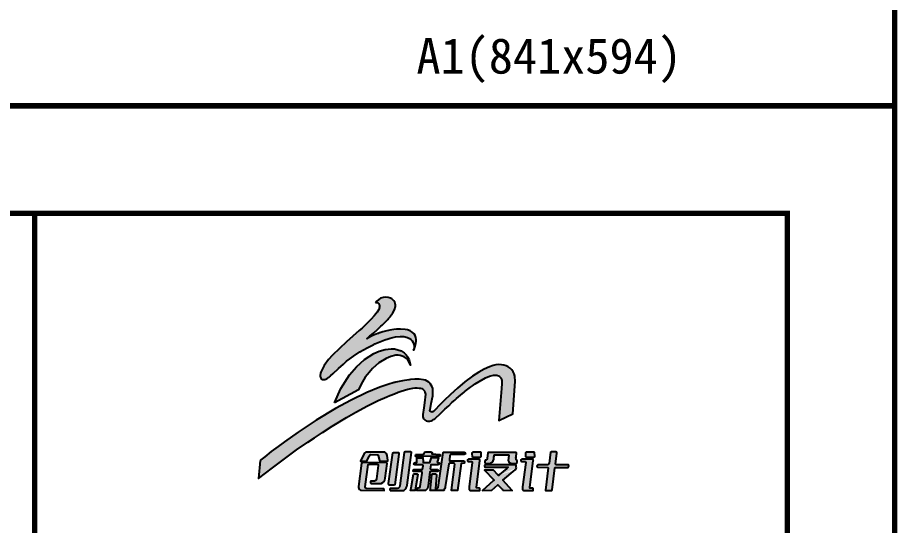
# Model space of a CAD drawing. Extents: x -222544 to -13848, y -31368 to 85559.
# Drawn here: x -17940 to -13848, y 26093 to 28456 of the extents above; entities that cross this region are included whole.
import ezdxf
from ezdxf.enums import TextEntityAlignment as Align

# ---------------------------------------------------------------- set-up
doc = ezdxf.new("R2010")
doc.units = 0
doc.header["$LTSCALE"] = 1000
doc.header["$MEASUREMENT"] = 0
doc.layers.get('Defpoints').update_dxf_attribs({"color": 210})
doc.layers.add('0-cxFrame', color=155, linetype='Continuous')
doc.layers.add('0-cxText', color=131, linetype='Continuous', lineweight=25)
doc.styles.add('cx_tuming', font='')
doc.styles.add('cx_tuqian1', font='')
doc.styles.add('黑体', font='', dxfattribs={"height": 12})
doc.styles.get('cx_tuming').set_extended_font_data('SimHei')
doc.styles.get('cx_tuqian1').set_extended_font_data('SimSun')
doc.styles.get('黑体').set_extended_font_data('SimHei')

# ---------------------------------------------------------------- blocks, each defined once
blk = doc.blocks.new('zjcx_logo(Dragon)')
h = blk.add_hatch(color=186)
h.dxf.hatch_style = 1
h.set_gradient(color1=(41, 22, 111), color2=(223, 33, 33), tint=1)
h.paths.add_polyline_path([(-1403.9, -618.8), (-1416.6, -786.6), (-1287.4, -689.1), (-1064, -520.3), (-958.7, -448.7), (-898.4, -407.7), (-823.7, -359.6), (-732.3, -300.3), (-598.8, -219.3), (-513, -169.8), (-403.3, -111), (-303.6, -62.1), (-225.4, -26.7), (-197.4, -14.4), (-153.8, 2.3), (-117.3, 16.2), (-91.1, 25.5), (-28.8, 43.3), (19.1, 53), (36.4, 55.1), (57.6, 55.8), (77.5, 54.3), (89.8, 52.8), (100.5, 49.3), (110.1, 43.9), (118.7, 36.4), (125.4, 27.8), (130.3, 17.8), (133.4, 7.4), (134.2, -3.4), (125.3, -83.2), (119.4, -130.7), (109.7, -191.7), (109.6, -204.5), (111.7, -214.2), (115.2, -222.7), (120.4, -231.4), (126.5, -238), (133.8, -244.2), (142.2, -249), (153.2, -252.2), (164.5, -253.4), (176, -252.8), (187.2, -250.2), (197.8, -245.8), (202.2, -243), (209.8, -238.3), (221, -231.4), (235.9, -219.6), (266.8, -190.2), (303.5, -155.1), (315.9, -143.3), (351.4, -109.8), (382, -80.9), (409.2, -57.2), (425.3, -43.2), (461.4, -11.7), (494.5, 15.5), (498.6, 19.3), (502.9, 22.6), (518.2, 34.4), (555.6, 63.5), (572.2, 76.3), (596.7, 92.3), (633.5, 115.9), (692.9, 149.4), (731.6, 163.6), (769, 173.2), (784.4, 174.2), (800.5, 173.3), (815.9, 166.9), (824.6, 161.1), (832.2, 153.8), (832.6, 153.2), (832.9, 152.9), (833, 152.6), (833.2, 152.4), (833.3, 152.2), (833.4, 152.1), (833.6, 151.9), (833.6, 151.8), (833.7, 151.7), (833.7, 151.7), (833.7, 151.6), (836, 148.5), (836, 148.5), (836, 148.5), (836, 148.5), (836, 148.5), (836, 148.4), (836, 148.4), (836, 148.4), (836, 148.4), (836.1, 148.4), (836.1, 148.3), (836.1, 148.3), (836.1, 148.3), (836.1, 148.3), (836.1, 148.3), (836.2, 148.2), (836.2, 148.2), (836.2, 148.2), (836.2, 148.2), (836.2, 148.1), (836.2, 148.1), (836.3, 148.1), (836.3, 148.1), (836.3, 148.1), (836.3, 148), (836.3, 148), (836.3, 148), (836.3, 148), (836.4, 148), (836.4, 147.9), (836.4, 147.9), (836.4, 147.9), (836.4, 147.9), (836.4, 147.9), (837.5, 146.4), (838.3, 145.2), (842.7, 135.5), (845.4, 125.4), (846.1, 114.6), (846.9, 96.9), (843, 51.3), (818, -246.9), (946.7, -186.5), (968.8, 116.7), (965.5, 165.1), (959.7, 186.2), (950.4, 206), (938.2, 223.6), (922.9, 239.4), (905.6, 252.3), (886, 262), (865.3, 268.5), (841, 271.6), (815.3, 272.3), (790.4, 269.7), (765.8, 264.1), (729.8, 252.2), (680.8, 230.4), (632.2, 203.7), (571.6, 163.9), (500.8, 111), (434.3, 54.8), (367.3, -6.5), (310.2, -61.7), (263.9, -107.7), (227.7, -145.9), (216.1, -158), (211.6, -161.8), (208.9, -164), (204.9, -166.3), (200.5, -167.7), (195.9, -168.4), (191.3, -168.1), (186.8, -167), (182.7, -165), (178.9, -162.3), (177.7, -159.9), (176.8, -157.4), (176.4, -154.8), (176.4, -152.1), (177.4, -147.5), (189, -89.6), (203.2, -17.6), (205.1, 15.7), (202.5, 49), (197.7, 66.4), (189.8, 82.8), (179.2, 97.4), (166, 109.9), (150.7, 119.9), (134, 126.8), (116.1, 130.7), (76.1, 135.8), (35.4, 136.7), (-4.9, 133.6), (-17.4, 132.3), (-18.4, 132.2), (-19.3, 132.1), (-19.6, 132), (-20.3, 131.9), (-20.4, 131.9), (-20.6, 131.9), (-78.8, 122.7), (-124.1, 112.7), (-141.9, 108.5), (-144.7, 107.9), (-146.5, 107.4), (-157.4, 104.9), (-174.5, 99.9), (-194.9, 94.2), (-288.5, 62.7), (-410.3, 12.5), (-556.3, -57.8), (-700.1, -135.4), (-882, -244.8), (-1048.5, -355.3), (-1175, -444.3), (-1234.1, -488.3), (-1298.6, -536.5), (-1360.5, -584.4), (-1397.6, -614.1)])
h.paths.add_polyline_path([(-711.8, -82.4), (-650.5, 49.9), (-572.6, 176.5), (-506.7, 252.5), (-430.6, 319.1), (-346.1, 375.2), (-294.3, 397.7), (-239.5, 412.4), (-183.5, 418.7), (-151.8, 418), (-120.5, 411.6), (-90.9, 399.9), (-63.8, 382.9), (-44.4, 364), (-29, 342.6), (-16.9, 318.6), (-8.9, 293.1), (-5.2, 266.8), (-13.7, 289.8), (-26.5, 310.8), (-42.7, 329), (-62.7, 344.1), (-80.8, 352.6), (-100.1, 358), (-120.1, 360.2), (-140, 359.3), (-187.6, 348.7), (-231.6, 329.9), (-297.1, 287.7), (-356.1, 236.5), (-403.8, 181.7), (-425.7, 154.4), (-449.5, 113.8), (-468.2, 79.5), (-489.2, 37.4)])
edge = h.paths.add_edge_path()
edge.add_line((-433.1, 632.5), (-455, 612.2))
edge.add_line((-455, 612.2), (-480.7, 588.6))
edge.add_line((-480.7, 588.6), (-598, 484.3))
edge.add_line((-598, 484.3), (-665.9, 424))
edge.add_line((-665.9, 424), (-728.4, 359.8))
edge.add_line((-728.4, 359.8), (-766.2, 320.1))
edge.add_line((-766.2, 320.1), (-806.9, 264.8))
edge.add_line((-806.9, 264.8), (-837.1, 203.1))
edge.add_line((-837.1, 203.1), (-840.3, 192.2))
edge.add_line((-840.3, 192.2), (-844.2, 172.1))
edge.add_line((-844.2, 172.1), (-843.8, 163.4))
edge.add_line((-843.8, 163.4), (-842, 154.8))
edge.add_line((-842, 154.8), (-838.5, 146.5))
edge.add_line((-838.5, 146.5), (-833.5, 141.4))
edge.add_line((-833.5, 141.4), (-827.6, 137.2))
edge.add_line((-827.6, 137.2), (-821.1, 134.3))
edge.add_line((-821.1, 134.3), (-814.2, 132.8))
edge.add_line((-814.2, 132.8), (-807, 132.6))
edge.add_line((-807, 132.6), (-800, 133.7))
edge.add_line((-800, 133.7), (-783.4, 141.6))
edge.add_line((-783.4, 141.6), (-767.5, 151.3))
edge.add_line((-767.5, 151.3), (-765.3, 153.1))
edge.add_line((-765.3, 153.1), (-762.9, 154.4))
edge.add_line((-762.9, 154.4), (-761.1, 155.8))
edge.add_line((-761.1, 155.8), (-756.1, 159.8))
edge.add_line((-756.1, 159.8), (-748.8, 166.4))
edge.add_line((-748.8, 166.4), (-746.9, 168.2))
edge.add_line((-746.9, 168.2), (-723, 190.4))
edge.add_line((-723, 190.4), (-673.9, 236.2))
edge.add_line((-673.9, 236.2), (-627.6, 278))
edge.add_line((-627.6, 278), (-597.8, 304.4))
edge.add_line((-597.8, 304.4), (-567.9, 326.3))
edge.add_line((-567.9, 326.3), (-534.2, 351))
edge.add_line((-534.2, 351), (-476.4, 390.2))
edge.add_line((-476.4, 390.2), (-408.2, 428.4))
edge.add_line((-408.2, 428.4), (-399.8, 433.3))
edge.add_line((-399.8, 433.3), (-346, 460.8))
edge.add_line((-346, 460.8), (-334.8, 466.5))
edge.add_line((-334.8, 466.5), (-290.1, 485.9))
edge.add_line((-290.1, 485.9), (-275, 492))
edge.add_line((-275, 492), (-258.7, 498))
edge.add_line((-258.7, 498), (-242.5, 503.9))
edge.add_line((-242.5, 503.9), (-210.4, 513.7))
edge.add_line((-210.4, 513.7), (-191.9, 519.3))
edge.add_line((-191.9, 519.3), (-168.3, 524.3))
edge.add_line((-168.3, 524.3), (-143, 529.7))
edge.add_line((-143, 529.7), (-99.8, 534.9))
edge.add_line((-99.8, 534.9), (-64.7, 532.9))
edge.add_line((-64.7, 532.9), (-30.5, 524.8))
edge.add_line((-30.5, 524.8), (-14.7, 516.8))
edge.add_line((-14.7, 516.8), (-0.5, 505.8))
edge.add_line((-0.5, 505.8), (11.5, 492.6))
edge.add_line((11.5, 492.6), (20.6, 477.1))
edge.add_line((20.6, 477.1), (26.6, 460.5))
edge.add_line((26.6, 460.5), (29.6, 442.3))
edge.add_line((29.6, 442.3), (29.1, 424.6))
edge.add_line((29.1, 424.6), (25.3, 407))
edge.add_line((25.3, 407), (32, 424))
edge.add_line((32, 424), (35.9, 434))
edge.add_line((35.9, 434), (42.2, 456.7))
edge.add_line((42.2, 456.7), (45.2, 467.6))
edge.add_line((45.2, 467.6), (49, 488.1))
edge.add_line((49, 488.1), (49.4, 506.7))
edge.add_line((49.4, 506.7), (46.4, 525.3))
edge.add_line((46.4, 525.3), (40.1, 542.6))
edge.add_line((40.1, 542.6), (30.5, 558.4))
edge.add_line((30.5, 558.4), (12.7, 575))
edge.add_line((12.7, 575), (-7.9, 587.6))
edge.add_line((-7.9, 587.6), (-30.8, 596.1))
edge.add_line((-30.8, 596.1), (-54.7, 600.1))
edge.add_line((-54.7, 600.1), (-96.5, 603.9))
edge.add_line((-96.5, 603.9), (-132.7, 601.6))
edge.add_line((-132.7, 601.6), (-159.5, 598.6))
edge.add_line((-159.5, 598.6), (-195.8, 592.7))
edge.add_line((-195.8, 592.7), (-237.5, 583.6))
edge.add_line((-237.5, 583.6), (-262, 576.5))
edge.add_line((-262, 576.5), (-288.4, 568.7))
edge.add_line((-288.4, 568.7), (-292.8, 567.2))
edge.add_line((-292.8, 567.2), (-298.9, 564.9))
edge.add_line((-298.9, 564.9), (-300.3, 564.4))
edge.add_line((-300.3, 564.4), (-301.3, 564))
edge.add_line((-301.3, 564), (-302.1, 563.7))
edge.add_line((-302.1, 563.7), (-302.8, 563.4))
edge.add_line((-302.8, 563.4), (-303.8, 563.1))
edge.add_line((-303.8, 563.1), (-305.3, 562.5))
edge.add_line((-305.3, 562.5), (-306.4, 562.1))
edge.add_line((-306.4, 562.1), (-307.4, 561.7))
edge.add_line((-307.4, 561.7), (-352.9, 544.6))
edge.add_line((-352.9, 544.6), (-407, 514.7))
edge.add_line((-407, 514.7), (-408.6, 513.9))
edge.add_line((-408.6, 513.9), (-408.3, 514.1))
edge.add_line((-408.3, 514.1), (-405.4, 517))
edge.add_line((-405.4, 517), (-401.6, 520.6))
edge.add_line((-401.6, 520.6), (-397.3, 524.9))
edge.add_line((-397.3, 524.9), (-392.2, 529.9))
edge.add_line((-392.2, 529.9), (-387.4, 534.6))
edge.add_line((-387.4, 534.6), (-381.3, 539.6))
edge.add_line((-381.3, 539.6), (-365.1, 552.8))
edge.add_line((-365.1, 552.8), (-346.6, 567.9))
edge.add_line((-346.6, 567.9), (-342.3, 571.6))
edge.add_line((-342.3, 571.6), (-330.1, 582.4))
edge.add_line((-330.1, 582.4), (-327.7, 584.9))
edge.add_line((-327.7, 584.9), (-323.9, 587))
edge.add_line((-323.9, 587), (-314.1, 596.5))
edge.add_line((-314.1, 596.5), (-279, 629.2))
edge.add_line((-279, 629.2), (-266.4, 640.9))
edge.add_line((-266.4, 640.9), (-254.4, 652.8))
edge.add_line((-254.4, 652.8), (-237.5, 669.3))
edge.add_line((-237.5, 669.3), (-216.2, 693.1))
edge.add_line((-216.2, 693.1), (-208.4, 701.9))
edge.add_line((-208.4, 701.9), (-204.5, 706.2))
edge.add_line((-204.5, 706.2), (-199.7, 711.2))
edge.add_line((-199.7, 711.2), (-191.4, 721.3))
edge.add_line((-191.4, 721.3), (-186.8, 727.4))
edge.add_line((-186.8, 727.4), (-184.5, 731))
edge.add_line((-184.5, 731), (-182.9, 733.2))
edge.add_line((-182.9, 733.2), (-177.6, 740.6))
edge.add_line((-177.6, 740.6), (-166.8, 755.4))
edge.add_line((-166.8, 755.4), (-153.2, 782.3))
edge.add_line((-153.2, 782.3), (-143.2, 812.5))
edge.add_line((-143.2, 812.5), (-142.9, 823.7))
edge.add_line((-142.9, 823.7), (-142.9, 826.4))
edge.add_line((-142.9, 826.4), (-145.3, 840.2))
edge.add_line((-145.3, 840.2), (-150.3, 853.4))
edge.add_line((-150.3, 853.4), (-157.7, 865.4))
edge.add_line((-157.7, 865.4), (-167.2, 876))
edge.add_line((-167.2, 876), (-178.2, 884.6))
edge.add_line((-178.2, 884.6), (-190.9, 891))
edge.add_line((-190.9, 891), (-212.9, 896.7))
edge.add_line((-212.9, 896.7), (-235.9, 898.6))
edge.add_line((-235.9, 898.6), (-258.8, 896.2))
edge.add_line((-258.8, 896.2), (-281.5, 889.5))
edge.add_line((-281.5, 889.5), (-299.9, 878.2))
edge.add_line((-299.9, 878.2), (-316.5, 863.7))
edge.add_line((-316.5, 863.7), (-330.6, 846.8))
edge.add_arc((-321.9, 815.6), 32.5, -21.48581, 105.47079, ccw=False)
edge.add_line((-291.7, 803.7), (-299.3, 784.6))
edge.add_line((-299.3, 784.6), (-314.8, 760.7))
edge.add_line((-314.8, 760.7), (-325.6, 744.9))
edge.add_line((-325.6, 744.9), (-342.2, 724.9))
edge.add_line((-342.2, 724.9), (-370.2, 694.9))
edge.add_line((-370.2, 694.9), (-393.2, 670.2))
edge.add_line((-393.2, 670.2), (-419.3, 645.2))
edge.add_line((-419.3, 645.2), (-433.1, 632.5))
h = blk.add_hatch(color=186)
h.dxf.hatch_style = 1
h.set_gradient(color1=(41, 22, 111), color2=(223, 33, 33), tint=1)
edge = h.paths.add_edge_path()
edge.add_line((-372.5, -564.7), (-315, -565.3))
edge.add_arc((-314.1, -576.7), 11.4, 18.89554, 94.3928, ccw=False)
edge.add_line((-303.3, -573), (-293.7, -620.4))
edge.add_line((-293.7, -620.4), (-290.4, -626.1))
edge.add_line((-290.4, -626.1), (-219.6, -626.1))
edge.add_arc((-223.6, -617.6), 9.49, 295.11011, 372.93383)
edge.add_line((-214.3, -615.4), (-221.9, -571.8))
edge.add_arc((-256.4, -574.3), 34.6, 4.17607, 68.3146)
edge.add_line((-243.6, -542.1), (-414.6, -542.2))
edge.add_arc((-399.1, -587.5), 47.9, 108.85314, 147.56181)
edge.add_line((-439.5, -561.8), (-468.6, -626.1))
edge.add_line((-468.6, -626.1), (-409.9, -626.2))
edge.add_line((-409.9, -626.2), (-387.3, -577.8))
edge.add_arc((-362.1, -591.5), 28.7, 111.26087, 151.54855, ccw=False)
edge = h.paths.add_edge_path()
edge.add_line((-470.5, -896.6), (-249.5, -897.4))
edge.add_line((-249.5, -897.4), (-248.1, -897.7))
edge.add_line((-248.1, -897.7), (-251.1, -882.6))
edge.add_line((-251.1, -882.6), (-413.1, -880.4))
edge.add_arc((-409.5, -865.9), 15, 169.35312, 256.08138, ccw=False)
edge.add_line((-424.2, -863.1), (-397, -657.3))
edge.add_line((-397, -657.3), (-389.2, -655.5))
edge.add_line((-389.2, -655.5), (-387.6, -654.6))
edge.add_line((-387.6, -654.6), (-312.7, -654.8))
edge.add_line((-312.7, -654.8), (-306.1, -657.6))
edge.add_arc((-311.1, -663.2), 7.51, -26.96741, 47.97447, ccw=False)
edge.add_line((-304.5, -666.6), (-320.8, -791))
edge.add_arc((-341.4, -791.1), 20.6, -81.28941, 0.26939, ccw=False)
edge.add_line((-338.3, -811.5), (-368.5, -813.1))
edge.add_line((-368.5, -813.1), (-375.6, -813.7))
edge.add_line((-375.6, -813.7), (-377.1, -827.1))
edge.add_arc((-361.4, -817.7), 18.3, 211.08496, 248.62588)
edge.add_line((-368.1, -834.7), (-291.6, -834.6))
edge.add_line((-291.6, -834.6), (-276.6, -832.4))
edge.add_arc((-289.9, -784.2), 50, 285.32037, 358.76459)
edge.add_line((-239.9, -785.2), (-221.1, -647.1))
edge.add_arc((-232.5, -647.9), 11.5, 3.51941, 31.54666)
edge.add_line((-222.7, -641.8), (-231.6, -639.6))
edge.add_line((-231.6, -639.6), (-449.3, -639.7))
edge.add_line((-449.3, -639.7), (-459, -642.9))
edge.add_line((-459, -642.9), (-487.6, -860.8))
edge.add_arc((-451.5, -865.6), 36.4, 172.51878, 238.5972)
edge = h.paths.add_edge_path()
edge.add_arc((-139.4, -559.1), 28, -5.27218, 20.95173, ccw=False)
edge.add_line((-111.5, -561.7), (-149.8, -846.5))
edge.add_line((-149.8, -846.5), (-159.6, -849.6))
edge.add_line((-159.6, -849.6), (-198.6, -849.6))
edge.add_arc((-196.4, -837.8), 12.1, 157.53823, 259.66789, ccw=False)
edge.add_line((-207.6, -833.1), (-168.9, -547.8))
edge.add_line((-168.9, -547.8), (-161.1, -545.1))
edge.add_line((-161.1, -545.1), (-119.1, -545.1))
edge.add_arc((-119.4, -551.9), 6.79, 24.25811, 86.73561, ccw=False)
edge = h.paths.add_edge_path()
edge.add_line((-194.1, -897.7), (-68.2, -897.7))
edge.add_line((-68.2, -897.7), (-61.9, -894.9))
edge.add_arc((-108.9, -838.4), 73.5, 309.69803, 351.80871)
edge.add_line((-36.1, -848.9), (3.9, -545.1))
edge.add_arc((-0.6, -544.2), 4.63, 347.67082, 409.41767)
edge.add_arc((-8.9, -557.9), 20.6, 56.68372, 79.18321)
edge.add_line((-5, -537.6), (-51.7, -537.7))
edge.add_arc((-51.3, -554), 16.4, 91.33263, 127.03986)
edge.add_arc((-57.8, -544.5), 4.85, 133.80873, 168.49542)
edge.add_line((-62.6, -543.5), (-103.2, -854.1))
edge.add_arc((-128.9, -854), 25.6, 303.0211, 359.8084, ccw=False)
edge.add_line((-114.9, -875.5), (-128, -878.9))
edge.add_line((-128, -878.9), (-192.5, -880.4))
edge.add_arc((-179.6, -890.2), 16.3, 142.79141, 207.15487)
edge = h.paths.add_edge_path()
edge.add_line((123.5, -557.3), (127.6, -540.8))
edge.add_line((127.6, -540.8), (137.4, -537.6))
edge.add_line((137.4, -537.6), (186.9, -537.6))
edge.add_arc((183, -551.8), 14.7, -28.0414, 74.43788, ccw=False)
edge.add_line((195.9, -558.6), (269.3, -562.4))
edge.add_arc((253.9, -570), 17.2, -7.1686, 26.38917, ccw=False)
edge.add_line((270.9, -572.2), (268.2, -579))
edge.add_line((268.2, -579), (266.4, -581.1))
edge.add_line((266.4, -581.1), (255.9, -581.1))
edge.add_line((255.9, -581.1), (254.4, -579.6))
edge.add_line((254.4, -579.6), (111.9, -581.1))
edge.add_line((111.9, -581.1), (110.4, -579.6))
edge.add_line((110.4, -579.6), (53.4, -579.6))
edge.add_line((53.4, -579.6), (51.9, -581.1))
edge.add_line((51.9, -581.1), (44.4, -581.1))
edge.add_line((44.4, -581.1), (42.9, -575.1))
edge.add_line((42.9, -575.1), (45.3, -562.8))
edge.add_line((45.3, -562.8), (115, -559.3))
edge.add_line((115, -559.3), (123.5, -557.3))
edge = h.paths.add_edge_path()
edge.add_arc((58.3, -750.9), 5.69, 2.93572, 38.52856, ccw=False)
edge.add_line((63.9, -750.6), (38.4, -896.1))
edge.add_line((38.4, -896.1), (37.9, -897.7))
edge.add_line((37.9, -897.7), (0.9, -897.5))
edge.add_line((0.9, -897.5), (-5.1, -897.7))
edge.add_arc((-49.5, -872), 51.3, 330.03006, 356.64264)
edge.add_line((1.7, -875), (25.2, -746.8))
edge.add_line((25.2, -746.8), (30.9, -744.6))
edge.add_line((30.9, -744.6), (57.9, -744.6))
edge.add_arc((52.5, -759.5), 15.8, 50.02603, 70.05817, ccw=False)
edge = h.paths.add_edge_path()
edge.add_line((54.9, -591.7), (62.4, -591.7))
edge.add_line((62.4, -591.7), (63.9, -593.2))
edge.add_line((63.9, -593.2), (101.4, -593.2))
edge.add_line((101.4, -593.2), (102.9, -591.7))
edge.add_line((102.9, -591.7), (110.4, -591.6))
edge.add_line((110.4, -591.6), (111.2, -597.6))
edge.add_line((111.2, -597.6), (112.8, -624.9))
edge.add_line((112.8, -624.9), (114.9, -638.2))
edge.add_line((114.9, -638.2), (176.4, -638.2))
edge.add_line((176.4, -638.2), (191.3, -591.7))
edge.add_line((191.3, -591.7), (200.4, -591.7))
edge.add_line((200.4, -591.7), (201.8, -593.1))
edge.add_line((201.8, -593.1), (248.4, -593.1))
edge.add_line((248.4, -593.1), (249.9, -591.6))
edge.add_line((249.9, -591.6), (254.9, -591.5))
edge.add_line((254.9, -591.5), (255, -594.8))
edge.add_line((255, -594.8), (246.2, -624.5))
edge.add_arc((255.7, -630.9), 11.5, 145.89681, 210.54086)
edge.add_arc((240.8, -691.1), 54.6, 66.73558, 84.76006, ccw=False)
edge.add_line((262.4, -640.9), (264.9, -647.2))
edge.add_arc((256, -649.3), 9.23, -85.53143, 13.00027, ccw=False)
edge.add_line((256.7, -658.5), (189.8, -660.1))
edge.add_line((189.8, -660.1), (185.6, -661.3))
edge.add_line((185.6, -661.3), (179.4, -696.6))
edge.add_arc((185.4, -695.9), 5.99, 186.91758, 264.62619)
edge.add_line((184.8, -701.9), (246.9, -703.4))
edge.add_arc((244, -713.7), 10.7, -46.02948, 74.10965, ccw=False)
edge.add_line((251.4, -721.4), (176.4, -723.6))
edge.add_line((176.4, -723.6), (159.3, -855.6))
edge.add_arc((103, -852.5), 56.4, 306.87915, 356.89777, ccw=False)
edge.add_line((136.8, -897.6), (56.4, -897.7))
edge.add_line((56.4, -897.7), (61.8, -877.9))
edge.add_line((61.8, -877.9), (63.5, -875.1))
edge.add_line((63.5, -875.1), (68.3, -873))
edge.add_line((68.3, -873), (77.2, -871.5))
edge.add_arc((78.1, -862.4), 9.14, 264.56776, 365.34397)
edge.add_line((87.2, -861.5), (104.4, -737.1))
edge.add_arc((94.5, -733.3), 10.7, 338.74451, 444.00887)
edge.add_line((95.6, -722.6), (25, -721.4))
edge.add_arc((33.9, -713.1), 12.2, 144.53162, 222.72258, ccw=False)
edge.add_arc((31.3, -714.4), 11.1, 84.06289, 130.83249, ccw=False)
edge.add_line((32.4, -703.4), (101.4, -701.9))
edge.add_line((101.4, -701.9), (107.2, -700.5))
edge.add_line((107.2, -700.5), (107.8, -700))
edge.add_line((107.8, -700), (113.5, -668))
edge.add_arc((106.5, -667), 7.02, 352.00278, 443.61958)
edge.add_line((107.3, -660), (37, -658.4))
edge.add_line((37, -658.4), (30.5, -656.2))
edge.add_arc((38.2, -649.2), 10.4, 80.08641, 222.41124, ccw=False)
edge.add_line((40, -638.9), (53.4, -638.1))
edge.add_line((53.4, -638.1), (53.4, -593.1))
edge.add_line((53.4, -593.1), (54.6, -592.8))
edge.add_line((54.6, -592.8), (54.9, -591.7))
edge = h.paths.add_edge_path()
edge.add_arc((228.3, -754.9), 10.9, -17.78151, 70.61556, ccw=False)
edge.add_line((238.7, -758.2), (228.2, -882.3))
edge.add_arc((273, -887.9), 45.2, 172.96333, 192.65476)
edge.add_line((228.9, -897.8), (177.9, -897.7))
edge.add_arc((127.4, -876.2), 54.9, 336.98391, 358.70886)
edge.add_line((182.3, -877.4), (193.6, -749.2))
edge.add_line((193.6, -749.2), (194.1, -747.5))
edge.add_line((194.1, -747.5), (200.4, -744.7))
edge.add_line((200.4, -744.7), (232, -744.7))
edge = h.paths.add_edge_path()
edge.add_line((503.4, -561), (496, -562.3))
edge.add_line((496, -562.3), (368.4, -563.8))
edge.add_arc((370.4, -570.9), 7.29, 105.68479, 178.6651)
edge.add_line((363.1, -570.7), (357.9, -615.6))
edge.add_line((357.9, -615.6), (357.9, -620))
edge.add_arc((360.7, -619.6), 2.85, 189.50087, 274.16637)
edge.add_line((360.9, -622.4), (490.1, -624.1))
edge.add_line((490.1, -624.1), (494.9, -626.1))
edge.add_arc((483.3, -634.4), 14.3, -39.41692, 35.58773, ccw=False)
edge.add_line((494.3, -643.4), (468.7, -647.7))
edge.add_line((468.7, -647.7), (434.5, -897.7))
edge.add_line((434.5, -897.7), (377.4, -897.7))
edge.add_arc((380.9, -894.1), 4.94, 183.46145, 225.75062, ccw=False)
edge.add_line((376, -894.4), (407.4, -653.1))
edge.add_arc((399.5, -653.4), 7.96, 2.1679, 44.2283)
edge.add_line((405.2, -647.9), (402.9, -645.6))
edge.add_line((402.9, -645.6), (357.9, -645.6))
edge.add_arc((362.3, -656), 11.3, 112.7163, 146.72014)
edge.add_line((352.9, -649.9), (319.8, -863.2))
edge.add_arc((236.8, -847.9), 84.4, 323.85528, 349.57772, ccw=False)
edge.add_line((304.9, -897.7), (239.4, -897.7))
edge.add_line((239.4, -897.7), (244.5, -876.8))
edge.add_line((244.5, -876.8), (245.8, -874))
edge.add_arc((256.2, -884.8), 15, 97.81362, 133.86818, ccw=False)
edge.add_line((254.2, -870), (300.3, -546.4))
edge.add_arc((309.3, -554.4), 12.1, 90.94326, 137.95811, ccw=False)
edge.add_line((309.1, -542.4), (497.5, -542.2))
edge.add_arc((495.3, -553.2), 11.3, -43.69979, 78.83388, ccw=False)
edge = h.paths.add_edge_path()
edge.add_line((649.1, -543.7), (651.2, -578.1))
edge.add_arc((639.7, -580.4), 11.7, -74.28193, 11.70387, ccw=False)
edge.add_line((642.9, -591.7), (579.8, -590.7))
edge.add_arc((581.2, -580.7), 10.1, 232.28685, 262.06195, ccw=False)
edge.add_arc((578.4, -584.9), 5.08, 189.86821, 228.06029, ccw=False)
edge.add_line((573.4, -585.8), (570.4, -553.6))
edge.add_arc((590.7, -553.7), 20.3, 128.18902, 179.8773, ccw=False)
edge.add_line((578.1, -537.7), (641.6, -537.7))
edge.add_arc((640.5, -546.7), 9.1, 19.52522, 83.24008, ccw=False)
edge = h.paths.add_edge_path()
edge.add_line((534.1, -628.5), (564.9, -629.9))
edge.add_arc((561.3, -639.1), 9.9, 14.99273, 68.78885, ccw=False)
edge.add_line((570.9, -636.6), (540.9, -863))
edge.add_line((540.9, -863), (540.9, -885.7))
edge.add_line((540.9, -885.7), (549.8, -897.7))
edge.add_line((549.8, -897.7), (641.4, -897.7))
edge.add_line((641.4, -897.7), (641.4, -884.2))
edge.add_arc((634.3, -882.9), 7.15, 350.15546, 442.57553)
edge.add_line((635.3, -875.8), (610, -875.2))
edge.add_line((610, -875.2), (608.4, -867.6))
edge.add_line((608.4, -867.6), (640.6, -623.2))
edge.add_arc((631.1, -618), 10.8, 331.57994, 426.36661)
edge.add_line((635.4, -608.1), (534.9, -608.1))
edge.add_line((534.9, -608.1), (525.8, -614.3))
edge.add_arc((535.8, -618), 10.6, 159.68796, 260.66864)
edge = h.paths.add_edge_path()
edge.add_arc((692.6, -601), 15.8, -85.86686, 11.69545, ccw=False)
edge.add_arc((695.1, -623.3), 6.69, 101.3793, 192.92077)
edge.add_arc((615.4, -625.5), 73.2, -11.18403, 0.554, ccw=False)
edge.add_arc((697.7, -637), 10.9, 194.31907, 249.68762)
edge.add_line((693.9, -647.2), (728, -647))
edge.add_arc((725.5, -602.6), 44.5, 273.23858, 353.69691)
edge.add_line((769.7, -607.5), (771.9, -587.3))
edge.add_line((771.9, -587.3), (776.5, -566.2))
edge.add_line((776.5, -566.2), (908.5, -566.1))
edge.add_line((908.5, -566.1), (909.9, -573.7))
edge.add_line((909.9, -573.7), (905.4, -620.1))
edge.add_arc((959.4, -605.8), 55.9, 194.85061, 207.61208)
edge.add_line((909.9, -631.7), (912.1, -634.9))
edge.add_arc((954, -581.3), 68.1, 232.01246, 255.28682)
edge.add_line((936.7, -647.1), (979, -647.1))
edge.add_arc((978.3, -634.8), 12.3, 273.58089, 308.49109)
edge.add_arc((964.6, -631.1), 25.2, 327.87798, 381.88684)
edge.add_arc((972.8, -629.8), 17.2, 28.11813, 70.13193)
edge.add_arc((1048.9, -598.8), 71.8, 164.51198, 191.90234, ccw=False)
edge.add_line((979.7, -579.6), (983.4, -557.2))
edge.add_line((983.4, -557.2), (982.5, -549.6))
edge.add_line((982.5, -549.6), (979, -543.6))
edge.add_line((979, -543.6), (720.9, -543.7))
edge.add_arc((724.5, -553.7), 10.6, 109.95804, 166.92412)
edge.add_line((714.2, -551.3), (708.1, -597.8))
edge = h.paths.add_edge_path()
edge.add_line((1146.1, -544.1), (1148.1, -578.5))
edge.add_arc((1136.7, -580.9), 11.7, -74.28193, 11.70387, ccw=False)
edge.add_line((1139.8, -592.1), (1076.8, -591.1))
edge.add_arc((1078.1, -581.1), 10.1, 232.28685, 262.06195, ccw=False)
edge.add_arc((1075.4, -585.3), 5.08, 189.86821, 228.06029, ccw=False)
edge.add_line((1070.3, -586.2), (1067.3, -554))
edge.add_arc((1087.6, -554.1), 20.3, 128.18902, 179.8773, ccw=False)
edge.add_line((1075.1, -538.1), (1138.5, -538.1))
edge.add_arc((1137.5, -547.1), 9.1, 19.52522, 83.24008, ccw=False)
edge = h.paths.add_edge_path()
edge.add_line((1031, -628.9), (1061.8, -630.3))
edge.add_arc((1058.2, -639.6), 9.9, 14.99273, 68.78885, ccw=False)
edge.add_line((1067.8, -637), (1037.9, -863.4))
edge.add_line((1037.9, -863.4), (1037.9, -886.2))
edge.add_line((1037.9, -886.2), (1046.8, -898.1))
edge.add_line((1046.8, -898.1), (1138.3, -898.1))
edge.add_line((1138.3, -898.1), (1138.3, -884.6))
edge.add_arc((1131.3, -883.4), 7.15, 350.15546, 442.57553)
edge.add_line((1132.2, -876.3), (1106.9, -875.6))
edge.add_line((1106.9, -875.6), (1105.4, -868.1))
edge.add_line((1105.4, -868.1), (1137.5, -623.6))
edge.add_arc((1128, -618.4), 10.8, 331.57994, 426.36661)
edge.add_line((1132.3, -608.6), (1031.8, -608.5))
edge.add_line((1031.8, -608.5), (1022.8, -614.7))
edge.add_arc((1032.7, -618.4), 10.6, 159.68796, 260.66864)
edge = h.paths.add_edge_path()
edge.add_line((1181.5, -682.4), (1274.4, -683.9))
edge.add_arc((1268.5, -690.8), 9.1, 10.6545, 49.67894, ccw=False)
edge.add_line((1277.4, -689.1), (1250.4, -894.6))
edge.add_line((1250.4, -894.6), (1251.6, -896.3))
edge.add_line((1251.6, -896.3), (1251.9, -897.6))
edge.add_line((1251.9, -897.6), (1311.9, -897.7))
edge.add_line((1311.9, -897.7), (1313.4, -891.6))
edge.add_line((1313.4, -891.6), (1339.8, -688.9))
edge.add_line((1339.8, -688.9), (1341.1, -684.9))
edge.add_line((1341.1, -684.9), (1463.5, -684.3))
edge.add_arc((1446.8, -671.3), 21.2, 322.14414, 390.61106)
edge.add_line((1465.1, -660.5), (1352.4, -660.6))
edge.add_line((1352.4, -660.6), (1343.4, -654.6))
edge.add_line((1343.4, -654.6), (1357.7, -549.7))
edge.add_arc((1349.2, -547.7), 8.68, 346.76013, 438.30399)
edge.add_line((1351, -539.2), (1304.4, -539.1))
edge.add_arc((1305.3, -546.1), 6.98, 97.51297, 154.6127)
edge.add_line((1299, -543.1), (1284.8, -646.7))
edge.add_arc((1270.2, -645.3), 14.6, 274.64509, 354.62105, ccw=False)
edge.add_line((1271.4, -659.9), (1179.6, -661.2))
edge.add_arc((1182.3, -671.7), 10.8, 104.43576, 265.29365)
edge = h.paths.add_edge_path()
edge.add_arc((874.5, -683.9), 106.1, 357.44715, 369.99523)
edge.add_arc((972.8, -667), 6.36, 14.46934, 89.99572)
edge.add_line((972.8, -660.7), (694, -660.7))
edge.add_line((694, -660.7), (687, -663.4))
edge.add_line((687, -663.4), (684.9, -666.6))
edge.add_line((684.9, -666.6), (686.4, -680.1))
edge.add_line((686.4, -680.1), (902.4, -680.2))
edge.add_arc((902.7, -683.4), 3.29, 32.90594, 94.76591, ccw=False)
edge.add_line((905.4, -681.7), (892.6, -693.7))
edge.add_line((892.6, -693.7), (825.3, -749.9))
edge.add_line((825.3, -749.9), (816.2, -757.7))
edge.add_line((816.2, -757.7), (808.4, -751.9))
edge.add_line((808.4, -751.9), (767.3, -710.9))
edge.add_line((767.3, -710.9), (760.2, -709.6))
edge.add_line((760.2, -709.6), (695.5, -707.9))
edge.add_line((695.5, -707.9), (689.9, -708.2))
edge.add_line((689.9, -708.2), (683.4, -708.7))
edge.add_line((683.4, -708.7), (767.8, -795.3))
edge.add_arc((764.6, -801.5), 7, -76.02363, 62.4248, ccw=False)
edge.add_line((766.3, -808.3), (665.9, -897.7))
edge.add_line((665.9, -897.7), (752.4, -896.9))
edge.add_line((752.4, -896.9), (809.4, -846.6))
edge.add_line((809.4, -846.6), (847.4, -886.9))
edge.add_arc((820.3, -918.8), 41.8, 31.51695, 49.64377, ccw=False)
edge.add_line((856, -896.9), (941.4, -897.7))
edge.add_line((941.4, -897.7), (854.4, -803.2))
edge.add_line((854.4, -803.2), (971.1, -706.7))
edge.add_line((971.1, -706.7), (980.5, -688.6))
edge = h.paths.add_edge_path(flags=17)
edge.add_line((815.7, -757.3), (817.1, -757))
edge.add_arc((947.5, -683), 33.5, 314.94454, 350.31038)
blk.add_line((815.7, -757.3), (817.1, -757))
for points in [[(-433.1, 632.5), (-455, 612.2), (-480.7, 588.6), (-598, 484.3), (-665.9, 424), (-728.4, 359.8), (-766.2, 320.1), (-806.9, 264.8), (-837.1, 203.1), (-840.3, 192.2), (-844.2, 172.1), (-843.8, 163.4), (-842, 154.8), (-838.5, 146.5), (-833.5, 141.4), (-827.6, 137.2), (-821.1, 134.3), (-814.2, 132.8), (-807, 132.6), (-800, 133.7), (-783.4, 141.6), (-767.5, 151.3), (-765.3, 153.1), (-762.9, 154.4), (-761.1, 155.8), (-756.1, 159.8), (-748.8, 166.4), (-746.9, 168.2), (-723, 190.4), (-673.9, 236.2), (-627.6, 278), (-597.8, 304.4), (-567.9, 326.3), (-534.2, 351), (-476.4, 390.2), (-408.2, 428.4), (-399.8, 433.3), (-346, 460.8), (-334.8, 466.5), (-290.1, 485.9), (-275, 492), (-258.7, 498), (-242.5, 503.9), (-210.4, 513.7), (-191.9, 519.3), (-168.3, 524.3), (-143, 529.7), (-99.8, 534.9), (-64.7, 532.9), (-30.5, 524.8), (-14.7, 516.8), (-0.5, 505.8), (11.5, 492.6), (20.6, 477.1), (26.6, 460.5), (29.6, 442.3), (29.1, 424.6), (25.3, 407), (32, 424), (35.9, 434), (42.2, 456.7), (45.2, 467.6), (49, 488.1), (49.4, 506.7), (46.4, 525.3), (40.1, 542.6), (30.5, 558.4), (12.7, 575), (-7.9, 587.6), (-30.8, 596.1), (-54.7, 600.1), (-96.5, 603.9), (-132.7, 601.6), (-159.5, 598.6), (-195.8, 592.7), (-237.5, 583.6), (-262, 576.5), (-288.4, 568.7), (-292.8, 567.2), (-298.9, 564.9), (-300.3, 564.4), (-301.3, 564), (-302.1, 563.7), (-302.8, 563.4), (-303.8, 563.1), (-305.3, 562.5), (-306.4, 562.1), (-307.4, 561.7), (-352.9, 544.6), (-407, 514.7), (-408.6, 513.9), (-408.3, 514.1), (-405.4, 517), (-401.6, 520.6), (-397.3, 524.9), (-392.2, 529.9), (-387.4, 534.6), (-381.3, 539.6), (-365.1, 552.8), (-346.6, 567.9), (-342.3, 571.6), (-330.1, 582.4), (-327.7, 584.9), (-323.9, 587), (-314.1, 596.5), (-279, 629.2), (-266.4, 640.9), (-254.4, 652.8), (-237.5, 669.3), (-216.2, 693.1), (-208.4, 701.9), (-204.5, 706.2), (-199.7, 711.2), (-191.4, 721.3), (-186.8, 727.4), (-184.5, 731), (-182.9, 733.2), (-177.6, 740.6), (-166.8, 755.4), (-153.2, 782.3), (-143.2, 812.5), (-142.9, 823.7), (-142.9, 826.4), (-145.3, 840.2), (-150.3, 853.4), (-157.7, 865.4), (-167.2, 876), (-178.2, 884.6), (-190.9, 891), (-212.9, 896.7), (-235.9, 898.6), (-258.8, 896.2), (-281.5, 889.5), (-299.9, 878.2), (-316.5, 863.7), (-330.6, 846.8)], [(-433.1, 632.5), (-455, 612.2), (-480.7, 588.6), (-598, 484.3), (-665.9, 424), (-728.4, 359.8), (-766.2, 320.1), (-806.9, 264.8), (-837.1, 203.1), (-840.3, 192.2), (-844.2, 172.1), (-843.8, 163.4), (-842, 154.8), (-838.5, 146.5), (-833.5, 141.4), (-827.6, 137.2), (-821.1, 134.3), (-814.2, 132.8), (-807, 132.6), (-800, 133.7), (-783.4, 141.6), (-767.5, 151.3), (-765.3, 153.1), (-762.9, 154.4), (-761.1, 155.8), (-756.1, 159.8), (-748.8, 166.4), (-746.9, 168.2), (-723, 190.4), (-673.9, 236.2), (-627.6, 278), (-597.8, 304.4), (-567.9, 326.3), (-534.2, 351), (-476.4, 390.2), (-408.2, 428.4), (-399.8, 433.3), (-346, 460.8), (-334.8, 466.5), (-290.1, 485.9), (-275, 492), (-258.7, 498), (-242.5, 503.9), (-210.4, 513.7), (-191.9, 519.3), (-168.3, 524.3), (-143, 529.7), (-99.8, 534.9), (-64.7, 532.9), (-30.5, 524.8), (-14.7, 516.8), (-0.5, 505.8), (11.5, 492.6), (20.6, 477.1), (26.6, 460.5), (29.6, 442.3), (29.1, 424.6), (25.3, 407), (32, 424), (35.9, 434), (42.2, 456.7), (45.2, 467.6), (49, 488.1), (49.4, 506.7), (46.4, 525.3), (40.1, 542.6), (30.5, 558.4), (12.7, 575), (-7.9, 587.6), (-30.8, 596.1), (-54.7, 600.1), (-96.5, 603.9), (-132.7, 601.6), (-159.5, 598.6), (-195.8, 592.7), (-237.5, 583.6), (-262, 576.5), (-288.4, 568.7), (-292.8, 567.2), (-298.9, 564.9), (-300.3, 564.4), (-301.3, 564), (-302.1, 563.7), (-302.8, 563.4), (-303.8, 563.1), (-305.3, 562.5), (-306.4, 562.1), (-307.4, 561.7), (-352.9, 544.6), (-407, 514.7), (-408.6, 513.9), (-408.3, 514.1), (-405.4, 517), (-401.6, 520.6), (-397.3, 524.9), (-392.2, 529.9), (-387.4, 534.6), (-381.3, 539.6), (-365.1, 552.8), (-346.6, 567.9), (-342.3, 571.6), (-330.1, 582.4), (-327.7, 584.9), (-323.9, 587), (-314.1, 596.5), (-279, 629.2), (-266.4, 640.9), (-254.4, 652.8), (-237.5, 669.3), (-216.2, 693.1), (-208.4, 701.9), (-204.5, 706.2), (-199.7, 711.2), (-191.4, 721.3), (-186.8, 727.4), (-184.5, 731), (-182.9, 733.2), (-177.6, 740.6), (-166.8, 755.4), (-153.2, 782.3), (-143.2, 812.5), (-142.9, 823.7), (-142.9, 826.4), (-145.3, 840.2), (-150.3, 853.4), (-157.7, 865.4), (-167.2, 876), (-178.2, 884.6), (-190.9, 891), (-212.9, 896.7), (-235.9, 898.6), (-258.8, 896.2), (-281.5, 889.5), (-299.9, 878.2), (-316.5, 863.7), (-330.6, 846.8)], [(-291.7, 803.7), (-299.3, 784.6), (-314.8, 760.7), (-325.6, 744.9), (-342.2, 724.9), (-370.2, 694.9), (-393.2, 670.2), (-419.3, 645.2), (-433.1, 632.5)], [(-291.7, 803.7), (-299.3, 784.6), (-314.8, 760.7), (-325.6, 744.9), (-342.2, 724.9), (-370.2, 694.9), (-393.2, 670.2), (-419.3, 645.2), (-433.1, 632.5)], [(-711.8, -82.4), (-650.5, 49.9), (-572.6, 176.5), (-506.7, 252.5), (-430.6, 319.1), (-346.1, 375.2), (-294.3, 397.7), (-239.5, 412.4), (-183.5, 418.7), (-151.8, 418), (-120.5, 411.6), (-90.9, 399.9), (-63.8, 382.9), (-44.4, 364), (-29, 342.6), (-16.9, 318.6), (-8.9, 293.1), (-5.2, 266.8), (-13.7, 289.8), (-26.5, 310.8), (-42.7, 329), (-62.7, 344.1), (-80.8, 352.6), (-100.1, 358), (-120.1, 360.2), (-140, 359.3), (-187.6, 348.7), (-231.6, 329.9), (-297.1, 287.7), (-356.1, 236.5), (-403.8, 181.7), (-425.7, 154.4), (-449.5, 113.8), (-468.2, 79.5), (-489.2, 37.4), (-711.8, -82.4)], [(-711.8, -82.4), (-650.5, 49.9), (-572.6, 176.5), (-506.7, 252.5), (-430.6, 319.1), (-346.1, 375.2), (-294.3, 397.7), (-239.5, 412.4), (-183.5, 418.7), (-151.8, 418), (-120.5, 411.6), (-90.9, 399.9), (-63.8, 382.9), (-44.4, 364), (-29, 342.6), (-16.9, 318.6), (-8.9, 293.1), (-5.2, 266.8), (-13.7, 289.8), (-26.5, 310.8), (-42.7, 329), (-62.7, 344.1), (-80.8, 352.6), (-100.1, 358), (-120.1, 360.2), (-140, 359.3), (-187.6, 348.7), (-231.6, 329.9), (-297.1, 287.7), (-356.1, 236.5), (-403.8, 181.7), (-425.7, 154.4), (-449.5, 113.8), (-468.2, 79.5), (-489.2, 37.4), (-711.8, -82.4)], [(-1403.9, -618.8), (-1416.6, -786.6), (-1287.4, -689.1), (-1064, -520.3), (-958.7, -448.7), (-898.4, -407.7), (-823.7, -359.6), (-732.3, -300.3), (-598.8, -219.3), (-513, -169.8), (-403.3, -111), (-303.6, -62.1), (-225.4, -26.7), (-197.4, -14.4), (-153.8, 2.3), (-117.3, 16.2), (-91.1, 25.5), (-28.8, 43.3), (19.1, 53), (36.4, 55.1), (57.6, 55.8), (77.5, 54.3), (89.8, 52.8), (100.5, 49.3), (110.1, 43.9), (118.7, 36.4), (125.4, 27.8), (130.3, 17.8), (133.4, 7.4), (134.2, -3.4), (125.3, -83.2), (119.4, -130.7), (109.7, -191.7), (109.6, -204.5), (111.7, -214.2), (115.2, -222.7), (120.4, -231.4), (126.5, -238), (133.8, -244.2), (142.2, -249), (153.2, -252.2), (164.5, -253.4), (176, -252.8), (187.2, -250.2), (197.8, -245.8), (202.2, -243), (209.8, -238.3), (221, -231.4), (235.9, -219.6), (266.8, -190.2), (303.5, -155.1), (315.9, -143.3), (351.4, -109.8), (382, -80.9), (409.2, -57.2), (425.3, -43.2), (461.4, -11.7), (494.5, 15.5), (498.6, 19.3), (502.9, 22.6), (518.2, 34.4), (555.6, 63.5), (572.2, 76.3), (596.7, 92.3), (633.5, 115.9), (692.9, 149.4), (731.6, 163.6), (769, 173.2), (784.4, 174.2), (800.5, 173.3), (815.9, 166.9), (824.6, 161.1), (832.2, 153.8), (832.6, 153.2), (832.9, 152.9), (833, 152.6), (833.2, 152.4), (833.3, 152.2), (833.4, 152.1), (833.6, 151.9), (833.6, 151.8), (833.7, 151.7), (833.7, 151.7), (833.7, 151.6), (836, 148.5), (836, 148.5), (836, 148.5), (836, 148.5), (836, 148.5), (836, 148.4), (836, 148.4), (836, 148.4), (836, 148.4), (836.1, 148.4), (836.1, 148.3), (836.1, 148.3), (836.1, 148.3), (836.1, 148.3), (836.1, 148.3), (836.2, 148.2), (836.2, 148.2), (836.2, 148.2), (836.2, 148.2), (836.2, 148.1), (836.2, 148.1), (836.3, 148.1), (836.3, 148.1), (836.3, 148.1), (836.3, 148), (836.3, 148), (836.3, 148), (836.3, 148), (836.4, 148), (836.4, 147.9), (836.4, 147.9), (836.4, 147.9), (836.4, 147.9), (836.4, 147.9), (837.5, 146.4), (838.3, 145.2), (842.7, 135.5), (845.4, 125.4), (846.1, 114.6), (846.9, 96.9), (843, 51.3), (818, -246.9), (946.7, -186.5), (968.8, 116.7), (965.5, 165.1), (959.7, 186.2), (950.4, 206), (938.2, 223.6), (922.9, 239.4), (905.6, 252.3), (886, 262), (865.3, 268.5), (841, 271.6), (815.3, 272.3), (790.4, 269.7), (765.8, 264.1), (729.8, 252.2), (680.8, 230.4), (632.2, 203.7), (571.6, 163.9), (500.8, 111), (434.3, 54.8), (367.3, -6.5), (310.2, -61.7), (263.9, -107.7), (227.7, -145.9), (216.1, -158), (211.6, -161.8), (208.9, -164), (204.9, -166.3), (200.5, -167.7), (195.9, -168.4), (191.3, -168.1), (186.8, -167), (182.7, -165), (178.9, -162.3), (177.7, -159.9), (176.8, -157.4), (176.4, -154.8), (176.4, -152.1), (177.4, -147.5), (189, -89.6), (203.2, -17.6), (205.1, 15.7), (202.5, 49), (197.7, 66.4), (189.8, 82.8), (179.2, 97.4), (166, 109.9), (150.7, 119.9), (134, 126.8), (116.1, 130.7), (76.1, 135.8), (35.4, 136.7), (-4.9, 133.6), (-17.4, 132.3), (-18.4, 132.2), (-19.3, 132.1), (-19.6, 132), (-20.3, 131.9), (-20.4, 131.9), (-20.6, 131.9), (-78.8, 122.7), (-124.1, 112.7), (-141.9, 108.5), (-144.7, 107.9), (-146.5, 107.4), (-157.4, 104.9), (-174.5, 99.9), (-194.9, 94.2), (-288.5, 62.7), (-410.3, 12.5), (-556.3, -57.8), (-700.1, -135.4), (-882, -244.8), (-1048.5, -355.3), (-1175, -444.3), (-1234.1, -488.3), (-1298.6, -536.5), (-1360.5, -584.4), (-1397.6, -614.1), (-1403.9, -618.8), (-1403.9, -618.8)], [(-1403.9, -618.8), (-1416.6, -786.6), (-1287.4, -689.1), (-1064, -520.3), (-958.7, -448.7), (-898.4, -407.7), (-823.7, -359.6), (-732.3, -300.3), (-598.8, -219.3), (-513, -169.8), (-403.3, -111), (-303.6, -62.1), (-225.4, -26.7), (-197.4, -14.4), (-153.8, 2.3), (-117.3, 16.2), (-91.1, 25.5), (-28.8, 43.3), (19.1, 53), (36.4, 55.1), (57.6, 55.8), (77.5, 54.3), (89.8, 52.8), (100.5, 49.3), (110.1, 43.9), (118.7, 36.4), (125.4, 27.8), (130.3, 17.8), (133.4, 7.4), (134.2, -3.4), (125.3, -83.2), (119.4, -130.7), (109.7, -191.7), (109.6, -204.5), (111.7, -214.2), (115.2, -222.7), (120.4, -231.4), (126.5, -238), (133.8, -244.2), (142.2, -249), (153.2, -252.2), (164.5, -253.4), (176, -252.8), (187.2, -250.2), (197.8, -245.8), (202.2, -243), (209.8, -238.3), (221, -231.4), (235.9, -219.6), (266.8, -190.2), (303.5, -155.1), (315.9, -143.3), (351.4, -109.8), (382, -80.9), (409.2, -57.2), (425.3, -43.2), (461.4, -11.7), (494.5, 15.5), (498.6, 19.3), (502.9, 22.6), (518.2, 34.4), (555.6, 63.5), (572.2, 76.3), (596.7, 92.3), (633.5, 115.9), (692.9, 149.4), (731.6, 163.6), (769, 173.2), (784.4, 174.2), (800.5, 173.3), (815.9, 166.9), (824.6, 161.1), (832.2, 153.8), (832.6, 153.2), (832.9, 152.9), (833, 152.6), (833.2, 152.4), (833.3, 152.2), (833.4, 152.1), (833.6, 151.9), (833.6, 151.8), (833.7, 151.7), (833.7, 151.7), (833.7, 151.6), (836, 148.5), (836, 148.5), (836, 148.5), (836, 148.5), (836, 148.5), (836, 148.4), (836, 148.4), (836, 148.4), (836, 148.4), (836.1, 148.4), (836.1, 148.3), (836.1, 148.3), (836.1, 148.3), (836.1, 148.3), (836.1, 148.3), (836.2, 148.2), (836.2, 148.2), (836.2, 148.2), (836.2, 148.2), (836.2, 148.1), (836.2, 148.1), (836.3, 148.1), (836.3, 148.1), (836.3, 148.1), (836.3, 148), (836.3, 148), (836.3, 148), (836.3, 148), (836.4, 148), (836.4, 147.9), (836.4, 147.9), (836.4, 147.9), (836.4, 147.9), (836.4, 147.9), (837.5, 146.4), (838.3, 145.2), (842.7, 135.5), (845.4, 125.4), (846.1, 114.6), (846.9, 96.9), (843, 51.3), (818, -246.9), (946.7, -186.5), (968.8, 116.7), (965.5, 165.1), (959.7, 186.2), (950.4, 206), (938.2, 223.6), (922.9, 239.4), (905.6, 252.3), (886, 262), (865.3, 268.5), (841, 271.6), (815.3, 272.3), (790.4, 269.7), (765.8, 264.1), (729.8, 252.2), (680.8, 230.4), (632.2, 203.7), (571.6, 163.9), (500.8, 111), (434.3, 54.8), (367.3, -6.5), (310.2, -61.7), (263.9, -107.7), (227.7, -145.9), (216.1, -158), (211.6, -161.8), (208.9, -164), (204.9, -166.3), (200.5, -167.7), (195.9, -168.4), (191.3, -168.1), (186.8, -167), (182.7, -165), (178.9, -162.3), (177.7, -159.9), (176.8, -157.4), (176.4, -154.8), (176.4, -152.1), (177.4, -147.5), (189, -89.6), (203.2, -17.6), (205.1, 15.7), (202.5, 49), (197.7, 66.4), (189.8, 82.8), (179.2, 97.4), (166, 109.9), (150.7, 119.9), (134, 126.8), (116.1, 130.7), (76.1, 135.8), (35.4, 136.7), (-4.9, 133.6), (-17.4, 132.3), (-18.4, 132.2), (-19.3, 132.1), (-19.6, 132), (-20.3, 131.9), (-20.4, 131.9), (-20.6, 131.9), (-78.8, 122.7), (-124.1, 112.7), (-141.9, 108.5), (-144.7, 107.9), (-146.5, 107.4), (-157.4, 104.9), (-174.5, 99.9), (-194.9, 94.2), (-288.5, 62.7), (-410.3, 12.5), (-556.3, -57.8), (-700.1, -135.4), (-882, -244.8), (-1048.5, -355.3), (-1175, -444.3), (-1234.1, -488.3), (-1298.6, -536.5), (-1360.5, -584.4), (-1397.6, -614.1), (-1403.9, -618.8), (-1403.9, -618.8)]]:
    blk.add_lwpolyline(points)
for points in [[(-372.5, -564.7), (-315, -565.3, -0.341876), (-303.3, -573), (-293.7, -620.4), (-290.4, -626.1), (-219.6, -626.1, 0.353253), (-214.3, -615.4), (-221.9, -571.8, 0.2874), (-243.6, -542.1), (-414.6, -542.2, 0.170523), (-439.5, -561.8), (-468.6, -626.1), (-409.9, -626.2), (-387.3, -577.8, -0.177622)], [(-113.3, -549.1, -0.114925), (-111.5, -561.7), (-149.8, -846.5), (-159.6, -849.6), (-198.6, -849.6, -0.47767), (-207.6, -833.1), (-168.9, -547.8), (-161.1, -545.1), (-119.1, -545.1, -0.27957)], [(-194.1, -897.7), (-68.2, -897.7), (-61.9, -894.9, 0.185839), (-36.1, -848.9), (3.9, -545.1, 0.276135), (2.4, -540.6, 0.098489), (-5, -537.6), (-51.7, -537.7, 0.157075), (-61.2, -541, 0.152516), (-62.6, -543.5), (-103.2, -854.1, -0.25298), (-114.9, -875.5), (-128, -878.9), (-192.5, -880.4, 0.288462)], [(123.5, -557.3), (127.6, -540.8), (137.4, -537.6), (186.9, -537.6, -0.479545), (195.9, -558.6), (269.3, -562.4, -0.147479), (270.9, -572.2), (268.2, -579), (266.4, -581.1), (255.9, -581.1), (254.4, -579.6), (111.9, -581.1), (110.4, -579.6), (53.4, -579.6), (51.9, -581.1), (44.4, -581.1), (42.9, -575.1), (45.3, -562.8), (115, -559.3)], [(503.4, -561), (496, -562.3), (368.4, -563.8, 0.329655), (363.1, -570.7), (357.9, -615.6), (357.9, -620, 0.387199), (360.9, -622.4), (490.1, -624.1), (494.9, -626.1, -0.339477), (494.3, -643.4), (468.7, -647.7), (434.5, -897.7), (377.4, -897.7, -0.186644), (376, -894.4), (407.4, -653.1, 0.185612), (405.2, -647.9), (402.9, -645.6), (357.9, -645.6, 0.149468), (352.9, -649.9), (319.8, -863.2, -0.112709), (304.9, -897.7), (239.4, -897.7), (244.5, -876.8), (245.8, -874, -0.158628), (254.2, -870), (300.3, -546.4, -0.208068), (309.1, -542.4), (497.5, -542.2, -0.592186)], [(649.1, -543.7), (651.2, -578.1, -0.393839), (642.9, -591.7), (579.8, -590.7, -0.130654), (575, -588.7, -0.168204), (573.4, -585.8), (570.4, -553.6, -0.229436), (578.1, -537.7), (641.6, -537.7, -0.285399)], [(708.1, -597.8, -0.453422), (693.8, -616.7, 0.422116), (688.6, -624.7, -0.051262), (687.2, -639.6, 0.246404), (693.9, -647.2), (728, -647, 0.366237), (769.7, -607.5), (771.9, -587.3), (776.5, -566.2), (908.5, -566.1), (909.9, -573.7), (905.4, -620.1, 0.05574), (909.9, -631.7), (912.1, -634.9, 0.101904), (936.7, -647.1), (979, -647.1, 0.153514), (985.9, -644.5, 0.24012), (988, -621.7, 0.185401), (978.7, -613.6, -0.120085), (979.7, -579.6), (983.4, -557.2), (982.5, -549.6), (979, -543.6), (720.9, -543.7, 0.25381), (714.2, -551.3)], [(1146.1, -544.1), (1148.1, -578.5, -0.393839), (1139.8, -592.1), (1076.8, -591.1, -0.130654), (1072, -589.1, -0.168204), (1070.3, -586.2), (1067.3, -554, -0.229436), (1075.1, -538.1), (1138.5, -538.1, -0.285399)], [(1181.5, -682.4), (1274.4, -683.9, -0.171941), (1277.4, -689.1), (1250.4, -894.6), (1251.6, -896.3), (1251.9, -897.6), (1311.9, -897.7), (1313.4, -891.6), (1339.8, -688.9), (1341.1, -684.9), (1463.5, -684.3, 0.30796), (1465.1, -660.5), (1352.4, -660.6), (1343.4, -654.6), (1357.7, -549.7, 0.422128), (1351, -539.2), (1304.4, -539.1, 0.254431), (1299, -543.1), (1284.8, -646.7, -0.363851), (1271.4, -659.9), (1179.6, -661.2, 0.845499)], [(-470.5, -896.6), (-249.5, -897.4), (-248.1, -897.7), (-251.1, -882.6), (-413.1, -880.4, -0.397586), (-424.2, -863.1), (-397, -657.3), (-389.2, -655.5), (-387.6, -654.6), (-312.7, -654.8), (-306.1, -657.6, -0.339171), (-304.5, -666.6), (-320.8, -791, -0.371692), (-338.3, -811.5), (-368.5, -813.1), (-375.6, -813.7), (-377.1, -827.1, 0.165284), (-368.1, -834.7), (-291.6, -834.6), (-276.6, -832.4, 0.331901), (-239.9, -785.2), (-221.1, -647.1, 0.122905), (-222.7, -641.8), (-231.6, -639.6), (-449.3, -639.7), (-459, -642.9), (-487.6, -860.8, 0.296586)], [(54.9, -591.7), (62.4, -591.7), (63.9, -593.2), (101.4, -593.2), (102.9, -591.7), (110.4, -591.6), (111.2, -597.6), (112.8, -624.9), (114.9, -638.2), (176.4, -638.2), (191.3, -591.7), (200.4, -591.7), (201.8, -593.1), (248.4, -593.1), (249.9, -591.6), (254.9, -591.5), (255, -594.8), (246.2, -624.5, 0.289789), (245.8, -636.7, -0.078809), (262.4, -640.9), (264.9, -647.2, -0.458531), (256.7, -658.5), (189.8, -660.1), (185.6, -661.3), (179.4, -696.6, 0.352688), (184.8, -701.9), (246.9, -703.4, -0.57816), (251.4, -721.4), (176.4, -723.6), (159.3, -855.6, -0.22178), (136.8, -897.6), (56.4, -897.7), (61.8, -877.9), (63.5, -875.1), (68.3, -873), (77.2, -871.5, 0.470438), (87.2, -861.5), (104.4, -737.1, 0.49458), (95.6, -722.6), (25, -721.4, -0.355057), (24, -706, -0.206952), (32.4, -703.4), (101.4, -701.9), (107.2, -700.5), (107.8, -700), (113.5, -668, 0.422503), (107.3, -660), (37, -658.4), (30.5, -656.2, -0.715434), (40, -638.9), (53.4, -638.1), (53.4, -593.1), (54.6, -592.8)], [(534.1, -628.5), (564.9, -629.9, -0.239138), (570.9, -636.6), (540.9, -863), (540.9, -885.7), (549.8, -897.7), (641.4, -897.7), (641.4, -884.2, 0.42664), (635.3, -875.8), (610, -875.2), (608.4, -867.6), (640.6, -623.2, 0.4389), (635.4, -608.1), (534.9, -608.1), (525.8, -614.3, 0.471528)], [(1031, -628.9), (1061.8, -630.3, -0.239138), (1067.8, -637), (1037.9, -863.4), (1037.9, -886.2), (1046.8, -898.1), (1138.3, -898.1), (1138.3, -884.6, 0.42664), (1132.2, -876.3), (1106.9, -875.6), (1105.4, -868.1), (1137.5, -623.6, 0.4389), (1132.3, -608.6), (1031.8, -608.5), (1022.8, -614.7, 0.471528)], [(980.5, -688.6, 0.054806), (979, -665.5, 0.342018), (972.8, -660.7), (694, -660.7), (687, -663.4), (684.9, -666.6), (686.4, -680.1), (902.4, -680.2, -0.276667), (905.4, -681.7), (892.6, -693.7), (825.3, -749.9), (816.2, -757.7), (808.4, -751.9), (767.3, -710.9), (760.2, -709.6), (695.5, -707.9), (689.9, -708.2), (683.4, -708.7), (767.8, -795.3, -0.690166), (766.3, -808.3), (665.9, -897.7), (752.4, -896.9), (809.4, -846.6), (847.4, -886.9, -0.079258), (856, -896.9), (941.4, -897.7), (854.4, -803.2), (971.1, -706.7)], [(62.7, -747.4, -0.156564), (63.9, -750.6), (38.4, -896.1), (37.9, -897.7), (0.9, -897.5), (-5.1, -897.7, 0.116644), (1.7, -875), (25.2, -746.8), (30.9, -744.6), (57.9, -744.6, -0.08763)], [(232, -744.7, -0.406043), (238.7, -758.2), (228.2, -882.3, 0.086132), (228.9, -897.8), (177.9, -897.7, 0.095078), (182.3, -877.4), (193.6, -749.2), (194.1, -747.5), (200.4, -744.7)]]:
    blk.add_lwpolyline(points, format="xyb", close=True)
for centre, radius, start, end in [((-321.9, 815.6), 32.5, 338.51419, 105.47079), ((-321.9, 815.6), 32.5, 338.51419, 105.47079), ((947.5, -683), 33.5, 314.94454, 350.31038)]:
    blk.add_arc(centre, radius, start, end)
at = {"layer": 'Defpoints', "color": 250}
for p in [(1468, 898.6), (-1416.6, -897.7)]:
    blk.add_point(p, dxfattribs=at)
blk = doc.blocks.new('zjcx_TT(Dragon)')
at = {"layer": '0-cxFrame', "const_width": 30}
blk.add_lwpolyline([(-7000, -10200.2), (0, -10200.2), (0, 0), (-7000, 0)], close=True, dxfattribs=at)
blk.add_blockref('zjcx_logo(Dragon)', (-3500.1, -1680))
blk = doc.blocks.new('zjcx_T1(Dragon)')
at = {"layer": '0-cxFrame', "const_width": 50}
blk.add_lwpolyline([(-7000, 0), (0, 0), (0, 57400), (-7000, 57400)], close=True, dxfattribs=at)
at = {"layer": '0-cxFrame'}
blk.add_blockref('zjcx_TT(Dragon)', (0, 57400), dxfattribs=at)
blk = doc.blocks.new('TK22.A1 L(Dragon)')
at = {"layer": '0-cxFrame', "color": 7, "const_width": 0.5}
blk.add_lwpolyline([(0, 0), (-841, 0), (-841, 594), (0, 594)], close=True, dxfattribs=at)
at = {"layer": '0-cxFrame', "const_width": 0.5}
for points in [[(-80, 10), (-821, 10), (-821, 584), (-80, 584)], [(-10, 10), (-80, 10), (-80, 584), (-10, 584)]]:
    blk.add_lwpolyline(points, close=True, dxfattribs=at)
at = {"layer": '0-cxFrame', "xscale": 0.01, "yscale": 0.01, "zscale": 0.01}
blk.add_blockref('zjcx_T1(Dragon)', (-10, 10), dxfattribs=at)
at = {"style": '黑体', "flags": 4}
blk.add_attdef('图幅', text='', height=3.3, dxfattribs=at).set_placement((-40, 3), align=Align.RIGHT)
at = {"layer": '0-cxFrame', "style": '黑体'}
blk.add_text('(841x594)', height=3.3, dxfattribs=at).set_placement((-40, 3))
at = {"layer": '0-cxText', "flags": 4}
for tag, height, style, p in [('建设单位', 3.5, 'cx_tuming', (-45, 240)), ('项目名称', 3.5, 'cx_tuming', (-45, 210)), ('子项名称', 3.5, 'cx_tuming', (-45, 180)), ('工程编号', 3.3, 'cx_tuqian1', (-35, 165)), ('图名1', 3.5, 'cx_tuming', (-45, 87)), ('图名2', 3.5, 'cx_tuming', (-45, 79)), ('图名3', 3.5, 'cx_tuming', (-45, 71)), ('出图日期', 3.3, 'cx_tuqian1', (-39, 60)), ('专业', 3.3, 'cx_tuqian1', (-55, 52)), ('图号', 3.3, 'cx_tuqian1', (-55, 44)), ('版次', 3.3, 'cx_tuqian1', (-20, 44))]:
    blk.add_attdef(tag, text='', height=height, dxfattribs=dict(at, style=style)).set_placement(p, align=Align.MIDDLE)
at = {"layer": 'Defpoints', "color": 6, "flags": 4}
for tag, height, style, p in [('tufu', 3.3, '黑体', (-12, 12)), ('dwfname', 4, 'cx_tuqian1', (-80, 3))]:
    blk.add_attdef(tag, text='', height=height, dxfattribs=dict(at, style=style)).set_placement(p, align=Align.RIGHT)

msp = doc.modelspace()

# ---------------------------------------------------------------- block references
at = {"layer": '0-cxFrame'}
ref = msp.add_blockref('TK22.A1 L(Dragon)', (-13860.5, 28045), dxfattribs=dict(at, xscale=50, yscale=50, zscale=50))
ref.add_attrib('图幅', 'A1', dxfattribs={"layer": '0', "height": 165, "style": '黑体'}).set_placement((-15860.5, 28195), align=Align.RIGHT)
at = {"layer": '0-cxFrame', "xscale": 50, "yscale": 50, "zscale": 50}
msp.add_blockref('TK22.A1 L(Dragon)', (-13860.5, -1655), dxfattribs=at)

doc.saveas('drawing.dxf')
